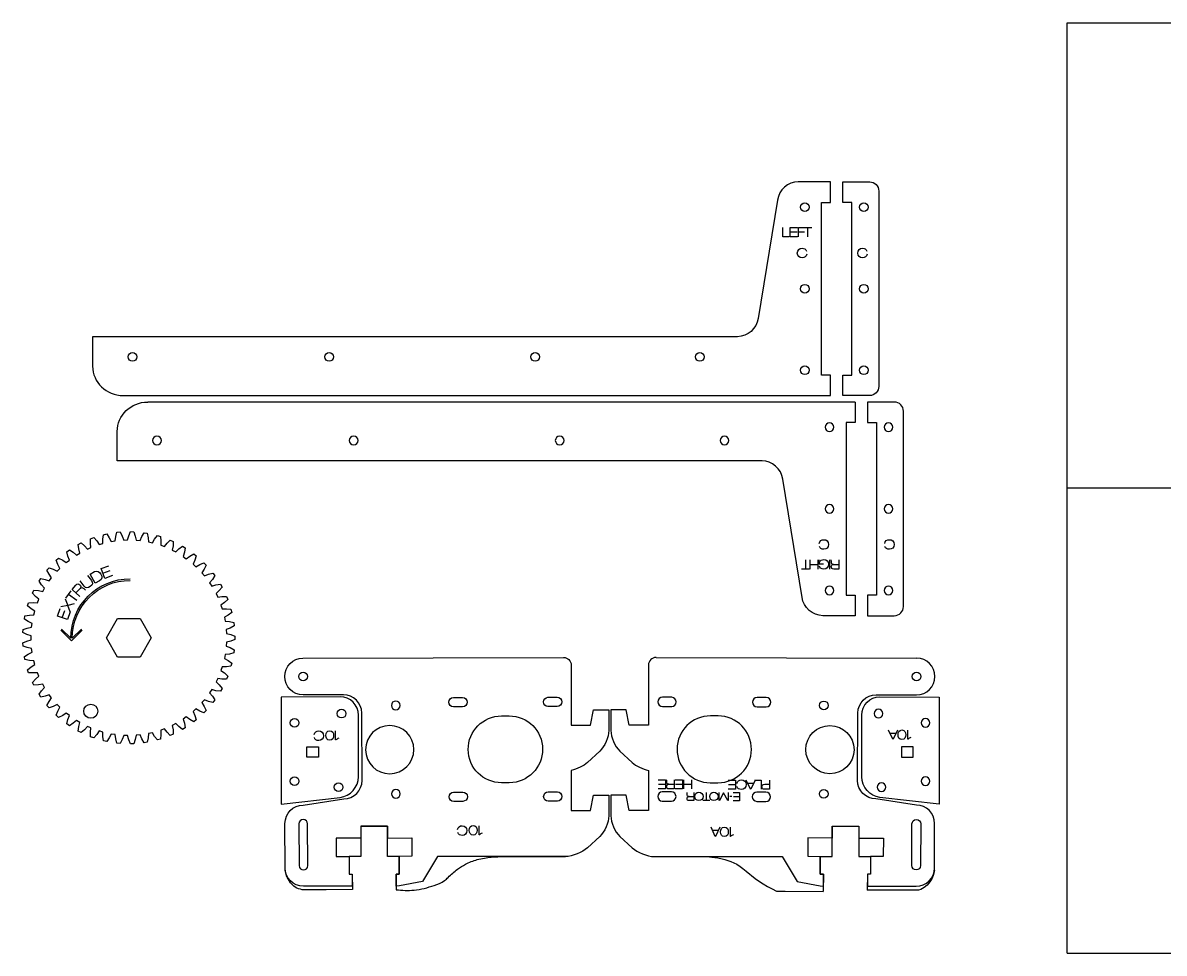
# Model space of a CAD drawing. Extents: x -1354 to 0, y -305 to 752.
# Drawn here: x -951.9 to -577.8, y -304.8 to 0 of the extents above; entities that cross this region are included whole.
import ezdxf

# ---------------------------------------------------------------- set-up
doc = ezdxf.new("R2010")
doc.units = 0
for name, color, linetype, true_color in [('CHANGED_PARTS', 3, 'Continuous', 0x00ff00), ('CUTS', 1, 'Continuous', 0xff0000), ('ORIGIONAL_PARTS_THAT_WERE_', 6, 'Continuous', 0xff00ff), ('TEXT', 5, 'Continuous', 0x0000ff)]:
    doc.layers.add(name, color=color, linetype=linetype, true_color=true_color)
doc.layers.add('laser bed referance', color=3, linetype='Continuous', lineweight=25, true_color=0x00ff00)
doc.layers.add('Referance lines', color=2, linetype='Continuous', lineweight=25, true_color=0xffff00)

msp = doc.modelspace()

# ---------------------------------------------------------------- linework, layer by layer
at = {"layer": 'CHANGED_PARTS', "color": 3, "true_color": 0x00ff00}
for p, q in [((-679.08, -124.23), (-910.99, -124.23)), ((-841.18, -263.17), (-832.38, -263.14)), ((-841.18, -263.16), (-841.17, -267.11)), ((-832.38, -263.14), (-832.37, -267.08)), ((-686.63, -263.15), (-686.64, -267.09)), ((-686.63, -263.15), (-677.83, -263.16)), ((-677.83, -263.16), (-677.84, -267.12)), ((-841.17, -267.11), (-849.17, -267.14)), ((-849.17, -267.14), (-849.16, -273.14)), ((-832.37, -267.08), (-824.37, -267.05)), ((-824.37, -267.05), (-824.36, -273.06)), ((-694.64, -267.06), (-694.65, -273.06)), ((-686.64, -267.09), (-694.64, -267.06)), ((-677.84, -267.12), (-669.84, -267.15)), ((-669.84, -267.15), (-669.85, -273.14)), ((-824.36, -273.06), (-828.51, -273.08)), ((-828.51, -273.08), (-828.51, -278.93)), ((-694.65, -273.06), (-690.5, -273.08)), ((-690.5, -273.08), (-690.5, -278.92)), ((-849.16, -273.14), (-844.99, -273.13)), ((-844.99, -273.13), (-844.99, -278.97)), ((-794.55, -273.17), (-774.01, -273.15)), ((-745, -273.15), (-729.49, -273.16)), ((-729.49, -273.16), (-726.85, -273.28)), ((-726.85, -273.28), (-726.03, -273.34)), ((-726.03, -273.34), (-725.11, -273.44)), ((-725.11, -273.44), (-724.06, -273.59)), ((-724.06, -273.59), (-722.63, -273.86)), ((-722.63, -273.86), (-721.76, -274.08)), ((-721.76, -274.08), (-719.84, -274.72)), ((-719.84, -274.72), (-718.83, -275.18)), ((-718.83, -275.18), (-717.9, -275.68)), ((-717.9, -275.68), (-716.75, -276.42)), ((-716.75, -276.42), (-715.93, -277.03)), ((-669.85, -273.14), (-674.02, -273.13)), ((-674.02, -273.13), (-674.02, -278.97)), ((-844.99, -278.97), (-843.94, -278.97)), ((-843.94, -278.97), (-843.81, -283.93)), ((-829.54, -278.95), (-829.56, -284.05)), ((-828.51, -278.93), (-829.54, -278.95)), ((-715.93, -277.03), (-714.84, -277.89)), ((-714.84, -277.89), (-711.84, -280.29)), ((-711.84, -280.29), (-710.79, -281.06)), ((-690.5, -278.92), (-689.47, -278.93)), ((-689.47, -278.93), (-689.52, -284.55)), ((-675.07, -278.97), (-675.12, -284.19)), ((-674.02, -278.97), (-675.07, -278.97)), ((-653.89, -280.27), (-654.58, -281.45)), ((-653.4, -279.02), (-653.89, -280.27)), ((-653.11, -277.74), (-653.4, -279.02)), ((-653.11, -277.74), (-653.06, -276.89)), ((-852.51, -284), (-860.35, -284.04)), ((-843.81, -283.93), (-852.51, -284)), ((-710.79, -281.06), (-709.19, -282.12)), ((-709.19, -282.12), (-707.83, -282.93)), ((-707.83, -282.93), (-706.32, -283.75)), ((-706.32, -283.75), (-704.82, -284.47)), ((-658.29, -284.16), (-675.1, -284.19)), ((-657.51, -283.93), (-658.29, -284.16)), ((-656.41, -283.33), (-657.51, -283.93)), ((-655.43, -282.49), (-656.41, -283.33)), ((-654.58, -281.45), (-655.43, -282.49)), ((-704.82, -284.47), (-702, -284.49)), ((-702, -284.49), (-689.52, -284.55))]:
    msp.add_line(p, q, dxfattribs=at)
at = {"layer": 'CHANGED_PARTS'}
for p, q in [((-860.1, -208.14), (-774.66, -207.91)), ((-744.36, -207.91), (-658.91, -208.14)), ((-865.94, -277.33), (-865.96, -276.89))]:
    msp.add_line(p, q, dxfattribs=at)
at = {"layer": 'CHANGED_PARTS', "color": 3, "true_color": 0x00ff00}
for points in [[(-687.14, -115.41), (-690.09, -115.41), (-690.09, -58.81), (-687.14, -58.81), (-687.14, -52.11), (-687.14, -52.11), (-697.76, -52.11)], [(-674.32, -122.11), (-683.15, -122.11), (-683.15, -115.41), (-680.19, -115.41), (-680.19, -58.81), (-683.15, -58.81), (-683.15, -52.11), (-680.23, -52.11), (-674.32, -52.11)], [(-671.32, -55.11), (-671.32, -119.11), (-671.32, -119.11)], [(-704.54, -58.06), (-710.89, -96.87)], [(-717.67, -102.82), (-725.27, -102.82), (-929.05, -102.82)], [(-919.05, -122.11), (-687.14, -122.11), (-687.14, -115.41), (-687.14, -115.41)], [(-679.08, -124.23), (-679.08, -130.93), (-682.03, -130.93), (-682.03, -187.53), (-679.08, -187.53), (-679.08, -194.23), (-689.7, -194.23)], [(-666.26, -124.23), (-675.09, -124.23), (-675.09, -130.93), (-672.14, -130.93), (-672.14, -187.53), (-675.09, -187.53), (-675.09, -194.23), (-666.26, -194.23)], [(-663.26, -191.23), (-663.26, -127.23), (-663.26, -127.23)], [(-709.61, -143.51), (-717.21, -143.51), (-920.99, -143.51)], [(-696.48, -188.28), (-702.83, -149.46)]]:
    msp.add_lwpolyline(points, dxfattribs=at)
for points in [[(-697.76, -52.11), (-701.06, -52.11), (-704.11, -54.78), (-704.54, -58.06)], [(-674.32, -52.11), (-672.67, -52.11), (-671.32, -53.46), (-671.32, -55.11)], [(-696.98, -60.38), (-696.98, -59.59), (-696.34, -58.96), (-695.55, -58.96)], [(-695.55, -58.96), (-694.77, -58.96), (-694.13, -59.59), (-694.13, -60.38)], [(-677.66, -60.38), (-677.66, -59.59), (-677.02, -58.96), (-676.24, -58.96)], [(-676.24, -58.96), (-675.45, -58.96), (-674.81, -59.59), (-674.81, -60.38)], [(-695.55, -61.81), (-696.34, -61.81), (-696.98, -61.17), (-696.98, -60.38)], [(-694.13, -60.38), (-694.13, -61.17), (-694.77, -61.81), (-695.55, -61.81)], [(-676.24, -61.81), (-677.02, -61.81), (-677.66, -61.17), (-677.66, -60.38)], [(-674.81, -60.38), (-674.81, -61.17), (-675.45, -61.81), (-676.24, -61.81)], [(-696.98, -87.11), (-696.98, -86.32), (-696.34, -85.68), (-695.55, -85.68)], [(-695.55, -85.68), (-694.77, -85.68), (-694.13, -86.32), (-694.13, -87.11)], [(-677.66, -87.11), (-677.66, -86.32), (-677.02, -85.68), (-676.24, -85.68)], [(-676.24, -85.68), (-675.45, -85.68), (-674.81, -86.32), (-674.81, -87.11)], [(-695.55, -88.53), (-696.34, -88.53), (-696.98, -87.89), (-696.98, -87.11)], [(-694.13, -87.11), (-694.13, -87.89), (-694.77, -88.53), (-695.55, -88.53)], [(-676.24, -88.53), (-677.02, -88.53), (-677.66, -87.89), (-677.66, -87.11)], [(-674.81, -87.11), (-674.81, -87.89), (-675.45, -88.53), (-676.24, -88.53)], [(-710.89, -96.87), (-711.32, -100.15), (-714.37, -102.82), (-717.67, -102.82)], [(-929.05, -102.82), (-929.05, -102.82), (-929.05, -107.16), (-929.05, -112.47)], [(-917.43, -109.47), (-917.43, -108.68), (-916.79, -108.04), (-916.01, -108.04)], [(-916.01, -108.04), (-915.22, -108.04), (-914.58, -108.68), (-914.58, -109.47)], [(-852.96, -109.47), (-852.96, -108.68), (-852.32, -108.04), (-851.53, -108.04)], [(-851.53, -108.04), (-850.75, -108.04), (-850.11, -108.68), (-850.11, -109.47)], [(-785.43, -109.47), (-785.43, -108.68), (-784.79, -108.04), (-784, -108.04)], [(-784, -108.04), (-783.21, -108.04), (-782.58, -108.68), (-782.58, -109.47)], [(-731.42, -109.47), (-731.42, -108.68), (-730.78, -108.04), (-729.99, -108.04)], [(-729.99, -108.04), (-729.2, -108.04), (-728.57, -108.68), (-728.57, -109.47)], [(-916.01, -110.89), (-916.79, -110.89), (-917.43, -110.25), (-917.43, -109.47)], [(-914.58, -109.47), (-914.58, -110.25), (-915.22, -110.89), (-916.01, -110.89)], [(-851.53, -110.89), (-852.32, -110.89), (-852.96, -110.25), (-852.96, -109.47)], [(-850.11, -109.47), (-850.11, -110.25), (-850.75, -110.89), (-851.53, -110.89)], [(-784, -110.89), (-784.79, -110.89), (-785.43, -110.25), (-785.43, -109.47)], [(-782.58, -109.47), (-782.58, -110.25), (-783.21, -110.89), (-784, -110.89)], [(-729.99, -110.89), (-730.78, -110.89), (-731.42, -110.25), (-731.42, -109.47)], [(-728.57, -109.47), (-728.57, -110.25), (-729.2, -110.89), (-729.99, -110.89)], [(-929.05, -112.47), (-929.05, -117.77), (-924.55, -122.11), (-919.05, -122.11)], [(-696.98, -113.83), (-696.98, -113.04), (-696.34, -112.41), (-695.55, -112.41)], [(-695.55, -115.26), (-696.34, -115.26), (-696.98, -114.62), (-696.98, -113.83)], [(-695.55, -112.41), (-694.77, -112.41), (-694.13, -113.04), (-694.13, -113.83)], [(-694.13, -113.83), (-694.13, -114.62), (-694.77, -115.26), (-695.55, -115.26)], [(-677.66, -113.83), (-677.66, -113.04), (-677.02, -112.41), (-676.24, -112.41)], [(-676.24, -115.26), (-677.02, -115.26), (-677.66, -114.62), (-677.66, -113.83)], [(-676.24, -112.41), (-675.45, -112.41), (-674.81, -113.04), (-674.81, -113.83)], [(-674.81, -113.83), (-674.81, -114.62), (-675.45, -115.26), (-676.24, -115.26)], [(-671.32, -119.11), (-671.32, -120.76), (-672.67, -122.11), (-674.32, -122.11)], [(-920.99, -133.87), (-920.99, -128.57), (-916.49, -124.23), (-910.99, -124.23)], [(-663.26, -127.23), (-663.26, -125.58), (-664.61, -124.23), (-666.26, -124.23)], [(-920.99, -143.51), (-920.99, -143.51), (-920.99, -139.17), (-920.99, -133.87)], [(-687.49, -131.08), (-688.28, -131.08), (-688.92, -131.72), (-688.92, -132.5)], [(-688.92, -132.5), (-688.92, -133.29), (-688.28, -133.93), (-687.49, -133.93)], [(-686.07, -132.5), (-686.07, -131.72), (-686.7, -131.08), (-687.49, -131.08)], [(-687.49, -133.93), (-686.7, -133.93), (-686.07, -133.29), (-686.07, -132.5)], [(-668.18, -131.08), (-668.96, -131.08), (-669.6, -131.72), (-669.6, -132.5)], [(-669.6, -132.5), (-669.6, -133.29), (-668.96, -133.93), (-668.18, -133.93)], [(-666.75, -132.5), (-666.75, -131.72), (-667.39, -131.08), (-668.18, -131.08)], [(-668.18, -133.93), (-667.39, -133.93), (-666.75, -133.29), (-666.75, -132.5)], [(-907.95, -135.44), (-908.73, -135.44), (-909.37, -136.08), (-909.37, -136.87)], [(-909.37, -136.87), (-909.37, -137.65), (-908.73, -138.29), (-907.95, -138.29)], [(-906.52, -136.87), (-906.52, -136.08), (-907.16, -135.44), (-907.95, -135.44)], [(-907.95, -138.29), (-907.16, -138.29), (-906.52, -137.65), (-906.52, -136.87)], [(-843.47, -135.44), (-844.26, -135.44), (-844.9, -136.08), (-844.9, -136.87)], [(-844.9, -136.87), (-844.9, -137.65), (-844.26, -138.29), (-843.47, -138.29)], [(-842.05, -136.87), (-842.05, -136.08), (-842.69, -135.44), (-843.47, -135.44)], [(-843.47, -138.29), (-842.69, -138.29), (-842.05, -137.65), (-842.05, -136.87)], [(-775.94, -135.44), (-776.73, -135.44), (-777.37, -136.08), (-777.37, -136.87)], [(-777.37, -136.87), (-777.37, -137.65), (-776.73, -138.29), (-775.94, -138.29)], [(-774.52, -136.87), (-774.52, -136.08), (-775.15, -135.44), (-775.94, -135.44)], [(-775.94, -138.29), (-775.15, -138.29), (-774.52, -137.65), (-774.52, -136.87)], [(-721.93, -135.44), (-722.72, -135.44), (-723.36, -136.08), (-723.36, -136.87)], [(-723.36, -136.87), (-723.36, -137.65), (-722.72, -138.29), (-721.93, -138.29)], [(-720.51, -136.87), (-720.51, -136.08), (-721.14, -135.44), (-721.93, -135.44)], [(-721.93, -138.29), (-721.14, -138.29), (-720.51, -137.65), (-720.51, -136.87)], [(-702.83, -149.46), (-703.26, -146.19), (-706.31, -143.51), (-709.61, -143.51)], [(-687.49, -157.8), (-688.28, -157.8), (-688.92, -158.44), (-688.92, -159.23)], [(-688.92, -159.23), (-688.92, -160.01), (-688.28, -160.65), (-687.49, -160.65)], [(-686.07, -159.23), (-686.07, -158.44), (-686.7, -157.8), (-687.49, -157.8)], [(-687.49, -160.65), (-686.7, -160.65), (-686.07, -160.01), (-686.07, -159.23)], [(-668.18, -157.8), (-668.96, -157.8), (-669.6, -158.44), (-669.6, -159.23)], [(-669.6, -159.23), (-669.6, -160.01), (-668.96, -160.65), (-668.18, -160.65)], [(-666.75, -159.23), (-666.75, -158.44), (-667.39, -157.8), (-668.18, -157.8)], [(-668.18, -160.65), (-667.39, -160.65), (-666.75, -160.01), (-666.75, -159.23)], [(-687.49, -184.53), (-688.28, -184.53), (-688.92, -185.16), (-688.92, -185.95)], [(-688.92, -185.95), (-688.92, -186.74), (-688.28, -187.38), (-687.49, -187.38)], [(-686.07, -185.95), (-686.07, -185.16), (-686.7, -184.53), (-687.49, -184.53)], [(-687.49, -187.38), (-686.7, -187.38), (-686.07, -186.74), (-686.07, -185.95)], [(-668.18, -184.53), (-668.96, -184.53), (-669.6, -185.16), (-669.6, -185.95)], [(-669.6, -185.95), (-669.6, -186.74), (-668.96, -187.38), (-668.18, -187.38)], [(-666.75, -185.95), (-666.75, -185.16), (-667.39, -184.53), (-668.18, -184.53)], [(-668.18, -187.38), (-667.39, -187.38), (-666.75, -186.74), (-666.75, -185.95)], [(-689.7, -194.23), (-693, -194.23), (-696.05, -191.55), (-696.48, -188.28)], [(-666.26, -194.23), (-664.61, -194.23), (-663.26, -192.88), (-663.26, -191.23)]]:
    msp.add_open_spline(points, degree=3, dxfattribs=at)
for points, knots in [([(-829.56, -284.05), (-827.59, -284.19), (-823.33, -284.5), (-818.04, -282.99), (-814.18, -281.56), (-812.38, -279.86), (-811.03, -278.54), (-809.17, -277.05), (-806.58, -275.41), (-803.56, -274.23), (-799.96, -273.44), (-797.12, -273.19), (-795.09, -273.17), (-794.55, -273.17)], [0, 0, 0, 0, 5.875427, 12.707763, 16.361945, 17.995967, 20.0759, 22.036762, 25.11717, 29.265572, 31.675807, 36.152851, 37.779355, 37.779355, 37.779355, 37.779355]), ([(-860.35, -284.04), (-861.15, -283.83), (-862.64, -283.42), (-864.06, -281.96), (-865.03, -280.52), (-865.69, -279.04), (-865.86, -277.89), (-865.94, -277.33)], [0, 0, 0, 0, 2.433095, 4.57217, 5.897493, 7.664195, 9.361944, 9.361944, 9.361944, 9.361944])]:
    msp.add_open_spline(points, degree=3, knots=knots, dxfattribs=at)
at = {"layer": 'CUTS', "color": 1, "true_color": 0xff0000}
for points in [[(-882.42, -200.95), (-882.42, -202), (-883.79, -202.55), (-885.17, -202.89), (-885.25, -204.17), (-883.93, -204.68), (-882.63, -205.4), (-882.77, -206.45), (-884.2, -206.81), (-885.62, -206.97), (-885.86, -208.23), (-884.61, -208.91), (-883.42, -209.78), (-883.69, -210.81), (-885.16, -210.98), (-886.58, -210.97), (-886.98, -212.18), (-885.83, -213.01), (-884.76, -214.04), (-885.16, -215.01), (-886.64, -215), (-888.04, -214.8), (-888.6, -215.95), (-887.57, -216.93), (-886.63, -218.08), (-887.15, -219), (-888.62, -218.8), (-889.99, -218.42), (-890.68, -219.49), (-889.78, -220.59), (-889.01, -221.85), (-889.64, -222.7), (-891.07, -222.31), (-892.38, -221.76), (-893.2, -222.73), (-892.45, -223.94), (-891.84, -225.29), (-892.58, -226.05), (-893.94, -225.48), (-895.17, -224.77), (-896.12, -225.63), (-895.53, -226.92), (-895.1, -228.33), (-895.92, -228.99), (-897.21, -228.25), (-898.33, -227.39), (-899.38, -228.12), (-898.96, -229.48), (-898.71, -230.94), (-899.62, -231.49), (-900.79, -230.59), (-901.8, -229.59), (-902.94, -230.18), (-902.69, -231.58), (-902.63, -233.06), (-903.6, -233.49), (-904.65, -232.45), (-905.52, -231.33), (-906.72, -231.77), (-906.66, -233.19), (-906.79, -234.66), (-907.8, -234.96), (-908.71, -233.8), (-909.44, -232.57), (-910.68, -232.86), (-910.8, -234.27), (-911.12, -235.72), (-912.16, -235.89), (-912.92, -234.61), (-913.48, -233.31), (-914.75, -233.43), (-915.05, -234.82), (-915.55, -236.21), (-916.6, -236.25), (-917.19, -234.89), (-917.58, -233.52), (-918.86, -233.48), (-919.33, -234.82), (-920, -236.14), (-921.06, -236.04), (-921.46, -234.61), (-921.67, -233.21), (-922.94, -233.01), (-923.58, -234.27), (-924.41, -235.49), (-925.44, -235.26), (-925.67, -233.8), (-925.69, -232.38), (-926.92, -232.01), (-927.72, -233.19), (-928.7, -234.29), (-929.7, -233.93), (-929.73, -232.45), (-929.58, -231.03), (-930.75, -230.52), (-931.69, -231.58), (-932.81, -232.55), (-933.74, -232.06), (-933.59, -230.59), (-933.26, -229.21), (-934.35, -228.55), (-935.42, -229.48), (-936.65, -230.3), (-937.52, -229.69), (-937.18, -228.25), (-936.67, -226.93), (-937.67, -226.13), (-938.85, -226.92), (-940.18, -227.57), (-940.96, -226.86), (-940.44, -225.48), (-939.76, -224.23), (-940.65, -223.31), (-941.93, -223.94), (-943.33, -224.42), (-944.01, -223.61), (-943.31, -222.31), (-942.49, -221.15), (-943.25, -220.13), (-944.6, -220.59), (-946.05, -220.89), (-946.62, -220), (-945.76, -218.8), (-944.8, -217.76), (-945.42, -216.64), (-946.82, -216.93), (-948.29, -217.04), (-948.75, -216.09), (-947.74, -215), (-946.65, -214.09), (-947.13, -212.91), (-948.55, -213.01), (-950.03, -212.93), (-950.36, -211.93), (-949.22, -210.98), (-948.02, -210.22), (-948.35, -208.98), (-949.77, -208.91), (-951.22, -208.64), (-951.42, -207.6), (-950.18, -206.81), (-948.89, -206.21), (-949.05, -204.94), (-950.45, -204.68), (-951.86, -204.23), (-951.93, -203.18), (-950.59, -202.55), (-949.23, -202.11), (-949.23, -200.84), (-950.59, -200.4), (-951.93, -199.77), (-951.86, -198.72), (-950.45, -198.27), (-949.05, -198.01), (-948.89, -196.74), (-950.18, -196.14), (-951.42, -195.35), (-951.22, -194.31), (-949.77, -194.04), (-948.35, -193.97), (-948.02, -192.73), (-949.22, -191.97), (-950.36, -191.02), (-950.03, -190.02), (-948.55, -189.93), (-947.13, -190.04), (-946.65, -188.86), (-947.74, -187.95), (-948.75, -186.86), (-948.29, -185.91), (-946.82, -186.02), (-945.42, -186.31), (-944.8, -185.19), (-945.76, -184.15), (-946.62, -182.95), (-946.05, -182.06), (-944.6, -182.36), (-943.25, -182.82), (-942.49, -181.8), (-943.31, -180.64), (-944.01, -179.34), (-943.33, -178.53), (-941.93, -179.01), (-940.65, -179.64), (-939.76, -178.72), (-940.44, -177.47), (-940.96, -176.09), (-940.18, -175.38), (-938.85, -176.03), (-937.67, -176.82), (-936.67, -176.02), (-937.18, -174.7), (-937.52, -173.26), (-936.65, -172.65), (-935.42, -173.47), (-934.35, -174.4), (-933.26, -173.74), (-933.59, -172.36), (-933.74, -170.89), (-932.81, -170.4), (-931.69, -171.37), (-930.75, -172.43), (-929.58, -171.91), (-929.73, -170.5), (-929.7, -169.02), (-928.7, -168.66), (-927.72, -169.76), (-926.92, -170.94), (-925.69, -170.57), (-925.67, -169.15), (-925.44, -167.69), (-924.41, -167.46), (-923.58, -168.68), (-922.94, -169.94), (-921.67, -169.74), (-921.46, -168.34), (-921.06, -166.91), (-920, -166.81), (-919.33, -168.13), (-918.86, -169.47), (-917.58, -169.43), (-917.19, -168.06), (-916.6, -166.7), (-915.55, -166.74), (-915.05, -168.13), (-914.75, -169.52), (-913.48, -169.64), (-912.92, -168.34), (-912.16, -167.06), (-911.12, -167.23), (-910.8, -168.68), (-910.68, -170.09), (-909.44, -170.38), (-908.71, -169.15), (-907.8, -167.99), (-906.79, -168.29), (-906.66, -169.76), (-906.72, -171.18), (-905.52, -171.62), (-904.65, -170.5), (-903.6, -169.46), (-902.63, -169.89), (-902.69, -171.37), (-902.94, -172.77), (-901.8, -173.36), (-900.79, -172.36), (-899.62, -171.46), (-898.71, -172.01), (-898.96, -173.47), (-899.38, -174.83), (-898.33, -175.56), (-897.21, -174.7), (-895.92, -173.96), (-895.1, -174.62), (-895.53, -176.03), (-896.12, -177.32), (-895.17, -178.18), (-893.94, -177.47), (-892.58, -176.9), (-891.84, -177.66), (-892.45, -179.01), (-893.2, -180.22), (-892.38, -181.19), (-891.07, -180.64), (-889.64, -180.25), (-889.01, -181.1), (-889.78, -182.36), (-890.68, -183.46), (-889.99, -184.53), (-888.62, -184.15), (-887.15, -183.95), (-886.63, -184.87), (-887.57, -186.02), (-888.6, -187), (-888.04, -188.15), (-886.64, -187.95), (-885.16, -187.94), (-884.76, -188.91), (-885.83, -189.93), (-886.98, -190.77), (-886.58, -191.98), (-885.16, -191.97), (-883.69, -192.14), (-883.42, -193.16), (-884.61, -194.04), (-885.86, -194.72), (-885.62, -195.98), (-884.2, -196.14), (-882.77, -196.5), (-882.63, -197.55), (-883.93, -198.27), (-885.25, -198.78), (-885.17, -200.06), (-883.79, -200.4), (-882.42, -200.95)], [(-922.52, -181.08), (-925.05, -182.01), (-926.22, -178.79), (-923.72, -177.88)], [(-925.67, -180.29), (-923.27, -179.41)], [(-931.81, -184.56), (-933.14, -182.84)], [(-930.77, -181.02), (-929.45, -182.74)], [(-929.87, -180.6), (-928.4, -179.8)], [(-926.76, -182.81), (-928.23, -183.61), (-929.87, -180.6), (-929.87, -180.6)], [(-937.86, -188.47), (-936.11, -186.09)], [(-933.28, -187.93), (-935.8, -185.61), (-934.52, -184.22)], [(-933.15, -185.31), (-933.14, -185.32), (-934.5, -186.8)], [(-938.08, -188.7), (-937.21, -190.86)], [(-935.07, -190.32), (-937.21, -190.86)], [(-934.22, -189.3), (-936.98, -187.28)], [(-936.42, -192.98), (-937.33, -195.52), (-940.55, -194.36), (-939.65, -191.85)], [(-936.42, -192.98), (-937.21, -190.86), (-939.45, -191.38)], [(-939.06, -194.9), (-938.19, -192.49)], [(-920.84, -207.83), (-924.5, -201.48), (-920.84, -195.13), (-913.51, -195.13), (-909.84, -201.48), (-913.51, -207.83), (-920.84, -207.83), (-920.84, -207.83)], [(-932.48, -199), (-935.95, -202.47), (-939.43, -199)], [(-939.2, -198.61), (-936.2, -201.61)], [(-932.71, -198.62), (-935.7, -201.61)], [(-772.18, -210.37), (-772.18, -230.07), (-765.85, -230.07), (-764.86, -225.05), (-759.86, -225.04), (-759.85, -231.88)], [(-746.83, -210.37), (-746.83, -230.07), (-753.16, -230.07), (-754.15, -225.05), (-759.15, -225.04), (-759.17, -231.88)], [(-846.84, -220.14), (-860.07, -220.15)], [(-672.17, -220.14), (-658.94, -220.15)], [(-847.9, -220.82), (-867.27, -220.88), (-867.27, -255.99), (-847.87, -253.75)], [(-810.79, -221.07), (-807.78, -221.06), (-807.78, -221.06)], [(-807.77, -224.06), (-810.78, -224.07)], [(-779.79, -220.98), (-776.78, -220.98), (-776.78, -220.98)], [(-776.77, -223.98), (-779.78, -223.98)], [(-742.24, -223.97), (-739.23, -223.98)], [(-739.22, -220.98), (-742.23, -220.97), (-742.23, -220.97)], [(-711.24, -224.06), (-708.23, -224.07)], [(-708.22, -221.07), (-711.23, -221.06), (-711.23, -221.06)], [(-670.95, -220.82), (-651.58, -220.88), (-651.58, -255.99), (-670.98, -253.75)], [(-841.91, -247.05), (-841.91, -226.83), (-841.91, -226.83)], [(-841.91, -247.05), (-841.91, -226.83), (-841.91, -226.83)], [(-840.72, -248.22), (-840.82, -226.12)], [(-795.02, -227.08), (-792.52, -227.07), (-792.52, -227.07)], [(-724, -227.08), (-726.5, -227.07), (-726.5, -227.07)], [(-678.29, -248.22), (-678.19, -226.12)], [(-676.94, -247.05), (-676.94, -226.83), (-676.94, -226.83)], [(-676.94, -247.05), (-676.94, -226.83), (-676.94, -226.83)], [(-858.79, -237.96), (-858.79, -237.24), (-854.99, -237.24), (-854.99, -240.54), (-858.79, -240.54), (-858.79, -237.96), (-858.79, -237.96)], [(-762.78, -238.59), (-766.87, -242.35)], [(-756.23, -238.59), (-752.15, -242.35)], [(-660.07, -237.96), (-660.07, -237.24), (-663.87, -237.24), (-663.87, -240.54), (-660.07, -240.54), (-660.07, -237.96), (-660.07, -237.96)], [(-772.18, -244.95), (-772.18, -244.94), (-772.18, -258.02), (-765.85, -258.02), (-764.86, -253), (-759.86, -252.99), (-759.85, -259.83)], [(-746.83, -244.95), (-746.83, -244.94), (-746.83, -258.02), (-753.16, -258.02), (-754.15, -253), (-759.15, -252.99), (-759.17, -259.83)], [(-792.46, -248.97), (-794.96, -248.98)], [(-726.56, -248.97), (-724.06, -248.98)], [(-860.01, -256.26), (-846.7, -254.23)], [(-810.7, -252.07), (-807.69, -252.06), (-807.69, -252.06)], [(-779.7, -251.98), (-776.69, -251.98), (-776.69, -251.98)], [(-739.31, -251.98), (-742.32, -251.98), (-742.32, -251.98)], [(-708.31, -252.07), (-711.32, -252.06), (-711.32, -252.06)], [(-659, -256.26), (-672.31, -254.23)], [(-807.68, -255.06), (-810.69, -255.07)], [(-776.68, -254.98), (-779.69, -254.98)], [(-742.33, -254.98), (-739.32, -254.98)], [(-711.33, -255.06), (-708.32, -255.07)], [(-865.96, -276.89), (-865.99, -262.28)], [(-861.41, -262.47), (-861.37, -276.13), (-861.37, -276.13)], [(-858.52, -276.13), (-858.56, -262.46)], [(-660.49, -276.12), (-660.45, -262.46)], [(-657.6, -262.47), (-657.64, -276.13), (-657.64, -276.13)], [(-653.06, -276.89), (-653.02, -262.28)], [(-762.78, -266.54), (-766.87, -270.29)], [(-756.23, -266.54), (-752.15, -270.29)]]:
    msp.add_lwpolyline(points, dxfattribs=at)
for points in [[(-928.4, -179.8), (-927.57, -179.35), (-926.81, -179.73), (-926.33, -180.62)], [(-936.2, -201.61), (-936.2, -190.87), (-927.49, -182.12), (-916.75, -182.12)], [(-935.7, -201.61), (-935.7, -191.17), (-927.19, -182.67), (-916.75, -182.67)], [(-929.45, -182.74), (-928.91, -183.45), (-929.03, -184.1), (-929.82, -184.71)], [(-926.33, -180.62), (-925.84, -181.52), (-925.93, -182.36), (-926.76, -182.81)], [(-934.52, -184.22), (-934.06, -183.72), (-933.64, -183.75), (-933.2, -184.16)], [(-933.2, -184.16), (-932.96, -184.38), (-932.77, -184.85), (-933.15, -185.31)], [(-933.14, -185.32), (-932.78, -184.94), (-932.45, -184.93), (-932.1, -185.25)], [(-932.1, -185.25), (-932.01, -185.33), (-931.5, -185.79), (-931.35, -185.83)], [(-929.82, -184.71), (-930.61, -185.31), (-931.27, -185.26), (-931.81, -184.56)], [(-866.08, -214.17), (-866.09, -210.86), (-863.41, -208.15), (-860.1, -208.14)], [(-774.66, -207.91), (-773.29, -207.9), (-772.18, -209.01), (-772.18, -210.37)], [(-744.36, -207.91), (-745.72, -207.9), (-746.83, -209.01), (-746.83, -210.37)], [(-652.93, -214.17), (-652.92, -210.86), (-655.6, -208.15), (-658.91, -208.14)], [(-861.5, -214.14), (-861.5, -213.35), (-860.86, -212.71), (-860.07, -212.71)], [(-860.07, -212.71), (-859.29, -212.71), (-858.65, -213.35), (-858.65, -214.14)], [(-660.36, -214.14), (-660.36, -213.35), (-659.72, -212.71), (-658.94, -212.71)], [(-658.94, -212.71), (-658.15, -212.71), (-657.51, -213.35), (-657.51, -214.14)], [(-860.07, -220.15), (-863.38, -220.16), (-866.08, -217.48), (-866.08, -214.17)], [(-860.07, -215.56), (-860.86, -215.56), (-861.5, -214.93), (-861.5, -214.14)], [(-858.65, -214.14), (-858.65, -214.93), (-859.29, -215.56), (-860.07, -215.56)], [(-658.94, -215.56), (-659.72, -215.56), (-660.36, -214.93), (-660.36, -214.14)], [(-657.51, -214.14), (-657.51, -214.93), (-658.15, -215.56), (-658.94, -215.56)], [(-658.94, -220.15), (-655.63, -220.16), (-652.94, -217.48), (-652.93, -214.17)], [(-840.82, -226.12), (-840.83, -222.81), (-843.52, -220.13), (-846.84, -220.14)], [(-678.19, -226.12), (-678.18, -222.81), (-675.49, -220.13), (-672.17, -220.14)], [(-931.95, -225.54), (-931.95, -224.27), (-930.92, -223.24), (-929.64, -223.24)], [(-929.64, -223.24), (-928.37, -223.24), (-927.34, -224.27), (-927.34, -225.54)], [(-841.91, -226.83), (-841.91, -223.52), (-844.59, -220.83), (-847.9, -220.82)], [(-829.7, -222.19), (-830.48, -222.19), (-831.12, -222.83), (-831.12, -223.62)], [(-831.12, -223.62), (-831.11, -224.41), (-830.47, -225.04), (-829.69, -225.04)], [(-828.27, -223.61), (-828.27, -222.82), (-828.91, -222.19), (-829.7, -222.19)], [(-829.69, -225.04), (-828.9, -225.04), (-828.26, -224.4), (-828.27, -223.61)], [(-812.28, -222.57), (-812.29, -221.74), (-811.62, -221.07), (-810.79, -221.07)], [(-810.78, -224.07), (-811.61, -224.07), (-812.28, -223.4), (-812.28, -222.57)], [(-807.78, -221.06), (-806.95, -221.06), (-806.28, -221.73), (-806.27, -222.56)], [(-806.27, -222.56), (-806.27, -223.39), (-806.94, -224.06), (-807.77, -224.06)], [(-781.28, -222.49), (-781.29, -221.66), (-780.62, -220.99), (-779.79, -220.98)], [(-779.78, -223.98), (-780.61, -223.99), (-781.28, -223.32), (-781.28, -222.49)], [(-776.78, -220.98), (-775.95, -220.97), (-775.28, -221.64), (-775.27, -222.47)], [(-775.27, -222.47), (-775.27, -223.3), (-775.94, -223.97), (-776.77, -223.98)], [(-742.23, -220.97), (-743.06, -220.97), (-743.74, -221.64), (-743.74, -222.47)], [(-743.74, -222.47), (-743.74, -223.3), (-743.07, -223.97), (-742.24, -223.97)], [(-739.23, -223.98), (-738.4, -223.99), (-737.73, -223.32), (-737.73, -222.49)], [(-737.73, -222.49), (-737.73, -221.66), (-738.39, -220.99), (-739.22, -220.98)], [(-711.23, -221.06), (-712.06, -221.06), (-712.74, -221.73), (-712.74, -222.56)], [(-712.74, -222.56), (-712.74, -223.38), (-712.07, -224.06), (-711.24, -224.06)], [(-708.23, -224.07), (-707.4, -224.07), (-706.73, -223.4), (-706.73, -222.57)], [(-706.73, -222.57), (-706.73, -221.74), (-707.4, -221.07), (-708.22, -221.07)], [(-689.32, -225.04), (-690.11, -225.03), (-690.75, -224.4), (-690.74, -223.61)], [(-690.74, -223.61), (-690.74, -222.82), (-690.1, -222.19), (-689.32, -222.19)], [(-689.32, -222.19), (-688.53, -222.19), (-687.89, -222.83), (-687.9, -223.62)], [(-687.9, -223.62), (-687.9, -224.4), (-688.54, -225.04), (-689.32, -225.04)], [(-676.94, -226.83), (-676.95, -223.52), (-674.27, -220.83), (-670.95, -220.82)], [(-929.64, -227.84), (-930.92, -227.84), (-931.95, -226.81), (-931.95, -225.54)], [(-927.34, -225.54), (-927.34, -226.81), (-928.37, -227.84), (-929.64, -227.84)], [(-864.26, -229.33), (-864.26, -228.54), (-863.63, -227.9), (-862.84, -227.9)], [(-862.84, -227.9), (-862.05, -227.9), (-861.41, -228.54), (-861.41, -229.33)], [(-848.84, -226.33), (-848.84, -225.54), (-848.2, -224.9), (-847.42, -224.9)], [(-847.42, -227.75), (-848.2, -227.75), (-848.84, -227.11), (-848.84, -226.33)], [(-847.42, -224.9), (-846.63, -224.9), (-845.99, -225.54), (-845.99, -226.33)], [(-845.99, -226.33), (-845.99, -227.11), (-846.63, -227.75), (-847.42, -227.75)], [(-805.94, -238.06), (-805.95, -232.01), (-801.06, -227.09), (-795.02, -227.08)], [(-792.52, -227.07), (-786.47, -227.05), (-781.55, -231.94), (-781.54, -237.99)], [(-726.5, -227.07), (-732.54, -227.05), (-737.46, -231.94), (-737.48, -237.99)], [(-713.07, -238.06), (-713.06, -232.01), (-717.95, -227.09), (-724, -227.08)], [(-671.44, -224.9), (-672.23, -224.9), (-672.86, -225.54), (-672.86, -226.33)], [(-672.86, -226.33), (-672.86, -227.11), (-672.23, -227.75), (-671.44, -227.75)], [(-670.01, -226.33), (-670.01, -225.54), (-670.65, -224.9), (-671.44, -224.9)], [(-671.44, -227.75), (-670.65, -227.75), (-670.01, -227.11), (-670.01, -226.33)], [(-656.02, -227.9), (-656.8, -227.9), (-657.44, -228.54), (-657.44, -229.33)], [(-654.59, -229.33), (-654.59, -228.54), (-655.23, -227.9), (-656.02, -227.9)], [(-862.84, -230.75), (-863.63, -230.75), (-864.26, -230.11), (-864.26, -229.33)], [(-861.41, -229.33), (-861.41, -230.11), (-862.05, -230.75), (-862.84, -230.75)], [(-831.67, -230.23), (-836.04, -230.24), (-839.56, -233.78), (-839.55, -238.15)], [(-823.75, -238.1), (-823.76, -233.74), (-827.31, -230.21), (-831.67, -230.23)], [(-759.85, -231.88), (-759.84, -234.08), (-761.16, -237.1), (-762.78, -238.59)], [(-759.17, -231.88), (-759.17, -234.08), (-757.85, -237.1), (-756.23, -238.59)], [(-695.26, -238.1), (-695.25, -233.74), (-691.7, -230.21), (-687.34, -230.23)], [(-687.34, -230.23), (-682.97, -230.24), (-679.45, -233.78), (-679.46, -238.15)], [(-657.44, -229.33), (-657.44, -230.11), (-656.8, -230.75), (-656.02, -230.75)], [(-656.02, -230.75), (-655.23, -230.75), (-654.59, -230.11), (-654.59, -229.33)], [(-839.55, -238.15), (-839.54, -242.51), (-835.99, -246.04), (-831.63, -246.03)], [(-831.63, -246.03), (-827.27, -246.01), (-823.74, -242.47), (-823.75, -238.1)], [(-794.96, -248.98), (-801, -248.99), (-805.92, -244.1), (-805.94, -238.06)], [(-781.54, -237.99), (-781.52, -244.04), (-786.41, -248.95), (-792.46, -248.97)], [(-737.48, -237.99), (-737.49, -244.04), (-732.6, -248.95), (-726.56, -248.97)], [(-724.06, -248.98), (-718.01, -248.99), (-713.09, -244.1), (-713.07, -238.06)], [(-687.38, -246.03), (-691.74, -246.01), (-695.27, -242.47), (-695.26, -238.1)], [(-679.46, -238.15), (-679.47, -242.51), (-683.02, -246.04), (-687.38, -246.03)], [(-766.87, -242.35), (-768.07, -243.46), (-770.31, -244.49), (-772.18, -244.95)], [(-752.15, -242.35), (-750.94, -243.46), (-748.7, -244.49), (-746.83, -244.95)], [(-864.26, -248.43), (-864.26, -247.64), (-863.63, -247), (-862.84, -247)], [(-862.84, -249.85), (-863.63, -249.85), (-864.26, -249.21), (-864.26, -248.43)], [(-862.84, -247), (-862.05, -247), (-861.41, -247.64), (-861.41, -248.43)], [(-861.41, -248.43), (-861.41, -249.21), (-862.05, -249.85), (-862.84, -249.85)], [(-849.84, -250.43), (-849.84, -249.64), (-849.2, -249), (-848.42, -249)], [(-848.42, -251.85), (-849.2, -251.85), (-849.84, -251.21), (-849.84, -250.43)], [(-848.42, -249), (-847.63, -249), (-846.99, -249.64), (-846.99, -250.43)], [(-846.99, -250.43), (-846.99, -251.21), (-847.63, -251.85), (-848.42, -251.85)], [(-847.87, -253.75), (-844.6, -253.36), (-841.91, -250.35), (-841.91, -247.05)], [(-846.7, -254.23), (-843.39, -254.22), (-840.71, -251.53), (-840.72, -248.22)], [(-672.31, -254.23), (-675.62, -254.22), (-678.3, -251.53), (-678.29, -248.22)], [(-670.98, -253.75), (-674.26, -253.36), (-676.94, -250.35), (-676.94, -247.05)], [(-670.44, -249), (-671.23, -249), (-671.86, -249.64), (-671.86, -250.43)], [(-671.86, -250.43), (-671.86, -251.21), (-671.23, -251.85), (-670.44, -251.85)], [(-669.01, -250.43), (-669.01, -249.64), (-669.65, -249), (-670.44, -249)], [(-670.44, -251.85), (-669.65, -251.85), (-669.01, -251.21), (-669.01, -250.43)], [(-656.02, -247), (-656.8, -247), (-657.44, -247.64), (-657.44, -248.43)], [(-657.44, -248.43), (-657.44, -249.21), (-656.8, -249.85), (-656.02, -249.85)], [(-654.59, -248.43), (-654.59, -247.64), (-655.23, -247), (-656.02, -247)], [(-656.02, -249.85), (-655.23, -249.85), (-654.59, -249.21), (-654.59, -248.43)], [(-829.62, -251.2), (-830.4, -251.2), (-831.04, -251.84), (-831.04, -252.62)], [(-831.04, -252.62), (-831.04, -253.41), (-830.4, -254.05), (-829.61, -254.05)], [(-828.19, -252.62), (-828.19, -251.83), (-828.83, -251.19), (-829.62, -251.2)], [(-829.61, -254.05), (-828.82, -254.04), (-828.19, -253.4), (-828.19, -252.62)], [(-812.2, -253.57), (-812.2, -252.74), (-811.53, -252.07), (-810.7, -252.07)], [(-810.69, -255.07), (-811.52, -255.07), (-812.2, -254.4), (-812.2, -253.57)], [(-807.69, -252.06), (-806.86, -252.06), (-806.19, -252.73), (-806.19, -253.56)], [(-806.19, -253.56), (-806.19, -254.39), (-806.86, -255.06), (-807.68, -255.06)], [(-781.2, -253.49), (-781.2, -252.66), (-780.53, -251.99), (-779.7, -251.98)], [(-779.69, -254.98), (-780.52, -254.99), (-781.2, -254.32), (-781.2, -253.49)], [(-776.69, -251.98), (-775.87, -251.97), (-775.19, -252.64), (-775.19, -253.47)], [(-775.19, -253.47), (-775.19, -254.3), (-775.86, -254.97), (-776.68, -254.98)], [(-742.32, -251.98), (-743.15, -251.97), (-743.82, -252.64), (-743.82, -253.47)], [(-743.82, -253.47), (-743.82, -254.3), (-743.15, -254.97), (-742.33, -254.98)], [(-739.32, -254.98), (-738.49, -254.99), (-737.81, -254.32), (-737.81, -253.49)], [(-737.81, -253.49), (-737.81, -252.66), (-738.48, -251.99), (-739.31, -251.98)], [(-711.32, -252.06), (-712.15, -252.06), (-712.82, -252.73), (-712.82, -253.56)], [(-712.82, -253.56), (-712.82, -254.38), (-712.16, -255.06), (-711.33, -255.06)], [(-708.32, -255.07), (-707.49, -255.07), (-706.81, -254.4), (-706.81, -253.57)], [(-706.81, -253.57), (-706.81, -252.74), (-707.48, -252.07), (-708.31, -252.07)], [(-689.4, -254.04), (-690.19, -254.04), (-690.83, -253.4), (-690.82, -252.62)], [(-690.82, -252.62), (-690.82, -251.83), (-690.18, -251.19), (-689.4, -251.19)], [(-689.4, -251.19), (-688.61, -251.2), (-687.97, -251.84), (-687.97, -252.62)], [(-687.97, -252.62), (-687.98, -253.41), (-688.62, -254.05), (-689.4, -254.04)], [(-865.99, -262.28), (-866, -258.97), (-863.33, -256.27), (-860.01, -256.26)], [(-653.02, -262.28), (-653.01, -258.97), (-655.69, -256.27), (-659, -256.26)], [(-859.99, -261.04), (-860.78, -261.04), (-861.41, -261.68), (-861.41, -262.47)], [(-858.56, -262.46), (-858.56, -261.67), (-859.2, -261.04), (-859.99, -261.04)], [(-759.85, -259.83), (-759.84, -262.03), (-761.16, -265.05), (-762.78, -266.54)], [(-759.17, -259.83), (-759.17, -262.03), (-757.85, -265.05), (-756.23, -266.54)], [(-660.45, -262.46), (-660.45, -261.67), (-659.81, -261.04), (-659.02, -261.04)], [(-659.02, -261.04), (-658.24, -261.04), (-657.6, -261.68), (-657.6, -262.47)], [(-766.87, -270.29), (-768.48, -271.78), (-771.81, -273.14), (-774.01, -273.15)], [(-752.15, -270.29), (-750.53, -271.78), (-747.2, -273.14), (-745, -273.15)], [(-861.37, -276.13), (-861.37, -276.92), (-860.73, -277.56), (-859.94, -277.55)], [(-859.94, -277.55), (-859.16, -277.55), (-858.52, -276.91), (-858.52, -276.13)], [(-659.07, -277.55), (-659.85, -277.55), (-660.49, -276.91), (-660.49, -276.12)], [(-657.64, -276.13), (-657.64, -276.92), (-658.28, -277.56), (-659.07, -277.55)]]:
    msp.add_open_spline(points, degree=3, dxfattribs=at)
at = {"layer": 'laser bed referance'}
for p, q in [((-609.6, 0), (0, 0)), ((-609.6, -304.8), (-609.6, 0)), ((-609.6, -304.8), (0, -304.8))]:
    msp.add_line(p, q, dxfattribs=at)
at = {"layer": 'ORIGIONAL_PARTS_THAT_WERE_', "color": 6, "true_color": 0xff00ff}
for points in [[(-774.01, -273.15), (-816.03, -273.15), (-820.95, -281.27), (-828.48, -282.79), (-829.53, -282.8), (-829.54, -278.93), (-828.51, -278.93), (-828.51, -273.08), (-828.51, -273.08), (-832.36, -273.09), (-832.38, -263.14), (-834.45, -263.15), (-834.45, -263.15), (-839.11, -263.16), (-839.11, -263.16), (-841.18, -263.16), (-841.16, -273.11), (-844.99, -273.13), (-844.99, -273.12), (-844.99, -278.97), (-843.94, -278.97), (-843.93, -282.83), (-859.94, -282.88)], [(-745, -273.15), (-702.98, -273.15), (-698.06, -281.27), (-690.53, -282.79), (-689.48, -282.8), (-689.47, -278.93), (-690.5, -278.93), (-690.5, -273.08), (-690.5, -273.08), (-686.65, -273.09), (-686.63, -263.14), (-684.56, -263.15), (-684.56, -263.15), (-679.9, -263.16), (-679.9, -263.16), (-677.83, -263.16), (-677.85, -273.11), (-674.02, -273.13), (-674.02, -273.12), (-674.02, -278.97), (-675.07, -278.97), (-675.08, -282.83), (-659.07, -282.88)]]:
    msp.add_lwpolyline(points, dxfattribs=at)
for points in [[(-859.94, -282.88), (-863.25, -282.89), (-865.95, -280.21), (-865.96, -276.89)], [(-659.07, -282.88), (-655.76, -282.89), (-653.07, -280.21), (-653.06, -276.89)]]:
    msp.add_open_spline(points, degree=3, dxfattribs=at)
at = {"layer": 'Referance lines'}
msp.add_line((-609.6, -152.4), (0, -152.4), dxfattribs=at)
at = {"layer": 'TEXT', "color": 5, "true_color": 0x0000ff}
for points in [[(-700.67, -70.11), (-702.81, -70.11), (-702.81, -67.06)], [(-697.98, -70.11), (-700.37, -70.11), (-700.37, -67.06), (-698, -67.06)], [(-697.71, -70.11), (-697.71, -67.06), (-695.57, -67.06)], [(-695.9, -67.06), (-693.27, -67.06)], [(-694.58, -70.11), (-694.58, -67.06)], [(-700.37, -68.48), (-698.1, -68.48)], [(-697.71, -68.48), (-695.69, -68.48)], [(-694.08, -178.96), (-696.66, -178.96)], [(-695.33, -175.97), (-695.33, -178.93)], [(-693.88, -178.96), (-693.88, -175.97)], [(-691.32, -177.57), (-693.88, -177.57)], [(-691.32, -175.97), (-691.32, -178.96)], [(-689.45, -177.31), (-690.86, -177.31), (-690.86, -175.9)], [(-687.43, -178.96), (-687.43, -175.97)], [(-686.22, -177.43), (-686.22, -177.42), (-684.47, -177.42)], [(-684.47, -175.97), (-684.47, -178.96), (-686.11, -178.96)], [(-665.25, -231.72), (-666.65, -234.74), (-666.76, -234.74), (-668.14, -231.72)], [(-661.72, -234.72), (-661.83, -234.72), (-661.83, -231.74)], [(-849.28, -234.96), (-849.39, -234.96), (-849.39, -231.98)], [(-667.68, -232.72), (-665.71, -232.72)], [(-743.68, -247.96), (-741.3, -247.96), (-741.3, -250.99), (-743.66, -250.99)], [(-741.3, -249.58), (-743.56, -249.58)], [(-740.18, -249.44), (-740.18, -249.43), (-738.41, -249.43)], [(-738.41, -247.96), (-738.41, -250.99), (-740.07, -250.99)], [(-738.11, -247.96), (-735.73, -247.96), (-735.73, -250.99), (-738.08, -250.99)], [(-735.73, -249.58), (-737.98, -249.58)], [(-735.29, -250.99), (-735.29, -247.97)], [(-732.7, -249.58), (-735.29, -249.58)], [(-732.7, -247.96), (-732.7, -250.99)], [(-720.72, -248.07), (-718.35, -248.07), (-718.35, -251.09), (-720.7, -251.09)], [(-718.35, -249.68), (-720.6, -249.68)], [(-711.91, -248.07), (-713.29, -251.09), (-713.4, -251.09), (-714.79, -248.07)], [(-714.33, -249.06), (-712.36, -249.06)], [(-712.05, -248.07), (-709.93, -248.07), (-709.93, -251.09)], [(-707.17, -248.07), (-707.17, -251.09), (-708.79, -251.09)], [(-708.67, -249.44), (-707.17, -249.44)], [(-733.56, -253.48), (-733.55, -253.47), (-732.02, -253.47)], [(-732.02, -252.2), (-732.02, -254.82), (-733.46, -254.82)], [(-727.89, -252.2), (-727.89, -254.82)], [(-720.72, -252.2), (-720.72, -254.82), (-720.84, -254.82), (-722.22, -252.27), (-722.23, -252.27), (-723.59, -254.82), (-723.71, -254.82), (-723.71, -252.2)], [(-719.49, -253.45), (-720.19, -253.45)], [(-719.11, -252.14), (-716.96, -252.14), (-716.96, -254.88), (-719.09, -254.88)], [(-716.96, -253.61), (-719, -253.61)], [(-726.75, -254.82), (-729.01, -254.82)], [(-802.26, -266.04), (-802.37, -266.04), (-802.37, -263.07)], [(-723.42, -263.55), (-724.81, -266.57), (-724.92, -266.57), (-726.3, -263.54)], [(-725.85, -264.54), (-723.87, -264.55)], [(-719.89, -266.54), (-720, -266.54), (-720, -263.57)]]:
    msp.add_lwpolyline(points, dxfattribs=at)
for points in [[(-698.04, -75.43), (-698.04, -74.43), (-697.34, -73.85), (-696.47, -73.85)], [(-696.47, -73.85), (-695.76, -73.85), (-695.19, -74.14), (-695.03, -74.8)], [(-678.25, -75.43), (-678.25, -74.43), (-677.55, -73.85), (-676.69, -73.85)], [(-676.69, -73.85), (-675.97, -73.85), (-675.4, -74.14), (-675.24, -74.8)], [(-696.47, -77), (-697.34, -77), (-698.04, -76.42), (-698.04, -75.43)], [(-694.96, -75.79), (-695.05, -76.6), (-695.78, -77), (-696.47, -77)], [(-676.69, -77), (-677.55, -77), (-678.25, -76.42), (-678.25, -75.43)], [(-675.17, -75.79), (-675.26, -76.6), (-675.99, -77), (-676.69, -77)], [(-690.87, -170.54), (-690.78, -169.73), (-690.05, -169.33), (-689.35, -169.33)], [(-689.35, -172.48), (-690.07, -172.48), (-690.64, -172.19), (-690.8, -171.54)], [(-689.35, -169.33), (-688.49, -169.33), (-687.79, -169.91), (-687.79, -170.91)], [(-687.79, -170.91), (-687.79, -171.91), (-688.49, -172.48), (-689.35, -172.48)], [(-669.4, -170.54), (-669.31, -169.73), (-668.58, -169.33), (-667.88, -169.33)], [(-667.88, -172.48), (-668.6, -172.48), (-669.17, -172.19), (-669.33, -171.54)], [(-667.88, -169.33), (-667.02, -169.33), (-666.32, -169.91), (-666.32, -170.91)], [(-666.32, -170.91), (-666.32, -171.91), (-667.02, -172.48), (-667.88, -172.48)], [(-690.75, -176.8), (-690.55, -176.12), (-689.97, -175.84), (-689.34, -175.84)], [(-689.34, -175.84), (-688.49, -175.84), (-687.8, -176.41), (-687.8, -177.4)], [(-690.86, -177.31), (-690.81, -176.96), (-690.75, -176.8), (-690.75, -176.8)], [(-689.34, -178.96), (-690.28, -178.96), (-690.71, -178.54), (-690.81, -177.97)], [(-687.8, -177.4), (-687.8, -178.38), (-688.49, -178.96), (-689.34, -178.96)], [(-686.88, -176.79), (-686.88, -176.69), (-686.89, -176.09), (-686.95, -175.97)], [(-686.93, -178.14), (-686.93, -177.86), (-686.74, -177.46), (-686.22, -177.43)], [(-686.11, -178.96), (-686.71, -178.96), (-686.93, -178.67), (-686.93, -178.14)], [(-686.22, -177.42), (-686.68, -177.42), (-686.88, -177.2), (-686.88, -176.79)], [(-852.59, -233.47), (-852.59, -232.63), (-852.26, -231.92), (-851.33, -231.92)], [(-851.33, -231.92), (-850.4, -231.92), (-850.06, -232.63), (-850.06, -233.47)], [(-665.03, -233.23), (-665.03, -232.39), (-664.7, -231.67), (-663.77, -231.67)], [(-663.77, -231.67), (-662.84, -231.67), (-662.5, -232.39), (-662.5, -233.23)], [(-856.43, -233.2), (-856.34, -232.39), (-855.61, -231.98), (-854.91, -231.98)], [(-854.91, -235.14), (-855.63, -235.14), (-856.19, -234.85), (-856.35, -234.19)], [(-854.91, -231.98), (-854.05, -231.98), (-853.35, -232.56), (-853.35, -233.56)], [(-853.35, -233.56), (-853.35, -234.56), (-854.05, -235.14), (-854.91, -235.14)], [(-851.33, -235.03), (-852.26, -235.03), (-852.59, -234.31), (-852.59, -233.47)], [(-850.06, -233.47), (-850.06, -234.31), (-850.4, -235.03), (-851.33, -235.03)], [(-848.34, -234.4), (-848.79, -234.51), (-849.1, -234.75), (-849.28, -234.96)], [(-663.77, -234.78), (-664.7, -234.78), (-665.03, -234.07), (-665.03, -233.23)], [(-662.5, -233.23), (-662.5, -234.07), (-662.84, -234.78), (-663.77, -234.78)], [(-660.78, -234.15), (-661.24, -234.27), (-661.54, -234.51), (-661.72, -234.72)], [(-740.85, -248.8), (-740.85, -248.69), (-740.86, -248.09), (-740.92, -247.96)], [(-740.9, -250.16), (-740.9, -249.87), (-740.71, -249.47), (-740.18, -249.44)], [(-740.07, -250.99), (-740.68, -250.99), (-740.9, -250.7), (-740.9, -250.16)], [(-740.18, -249.43), (-740.65, -249.43), (-740.85, -249.21), (-740.85, -248.8)], [(-717.88, -249.21), (-717.79, -248.4), (-717.06, -248), (-716.36, -248)], [(-716.36, -251.15), (-717.08, -251.15), (-717.64, -250.86), (-717.8, -250.21)], [(-716.36, -248), (-715.5, -248), (-714.8, -248.58), (-714.8, -249.58)], [(-714.8, -249.58), (-714.8, -250.57), (-715.5, -251.15), (-716.36, -251.15)], [(-709.63, -250.26), (-709.63, -249.85), (-709.42, -249.44), (-708.67, -249.44)], [(-708.79, -251.09), (-709.43, -251.09), (-709.63, -250.71), (-709.63, -250.26)], [(-734.13, -252.92), (-734.13, -252.83), (-734.14, -252.31), (-734.19, -252.2)], [(-734.18, -254.1), (-734.18, -253.85), (-734.01, -253.51), (-733.56, -253.48)], [(-733.46, -254.82), (-733.98, -254.82), (-734.18, -254.57), (-734.18, -254.1)], [(-733.55, -253.47), (-733.96, -253.47), (-734.13, -253.28), (-734.13, -252.92)], [(-731.68, -253.45), (-731.68, -252.59), (-731.07, -252.08), (-730.32, -252.08)], [(-730.32, -254.82), (-731.07, -254.82), (-731.68, -254.32), (-731.68, -253.45)], [(-730.32, -252.08), (-729.57, -252.08), (-728.96, -252.59), (-728.96, -253.45)], [(-728.96, -253.45), (-728.96, -254.32), (-729.57, -254.82), (-730.32, -254.82)], [(-726.75, -253.45), (-726.75, -252.59), (-726.14, -252.08), (-725.39, -252.08)], [(-725.39, -254.82), (-726.14, -254.82), (-726.75, -254.32), (-726.75, -253.45)], [(-725.39, -252.08), (-724.65, -252.08), (-724.04, -252.59), (-724.04, -253.45)], [(-724.04, -253.45), (-724.04, -254.32), (-724.65, -254.82), (-725.39, -254.82)], [(-809.41, -264.28), (-809.32, -263.47), (-808.59, -263.06), (-807.89, -263.06)], [(-807.89, -266.22), (-808.61, -266.22), (-809.18, -265.93), (-809.34, -265.27)], [(-807.89, -263.06), (-807.03, -263.06), (-806.33, -263.64), (-806.33, -264.64)], [(-806.33, -264.64), (-806.33, -265.64), (-807.03, -266.22), (-807.89, -266.22)], [(-805.57, -264.55), (-805.57, -263.72), (-805.24, -263), (-804.31, -263)], [(-804.31, -266.11), (-805.24, -266.11), (-805.57, -265.39), (-805.57, -264.55)], [(-804.31, -263), (-803.38, -263), (-803.04, -263.72), (-803.04, -264.55)], [(-803.04, -264.55), (-803.04, -265.39), (-803.38, -266.11), (-804.31, -266.11)], [(-801.32, -265.48), (-801.78, -265.6), (-802.08, -265.84), (-802.26, -266.04)], [(-723.2, -265.06), (-723.2, -264.22), (-722.87, -263.5), (-721.93, -263.5)], [(-721.93, -266.61), (-722.87, -266.61), (-723.2, -265.89), (-723.2, -265.06)], [(-721.93, -263.5), (-721, -263.5), (-720.67, -264.22), (-720.67, -265.06)], [(-720.67, -265.06), (-720.67, -265.89), (-721, -266.61), (-721.93, -266.61)], [(-718.95, -265.98), (-719.4, -266.1), (-719.71, -266.34), (-719.89, -266.54)]]:
    msp.add_open_spline(points, degree=3, dxfattribs=at)

doc.saveas('drawing.dxf')
